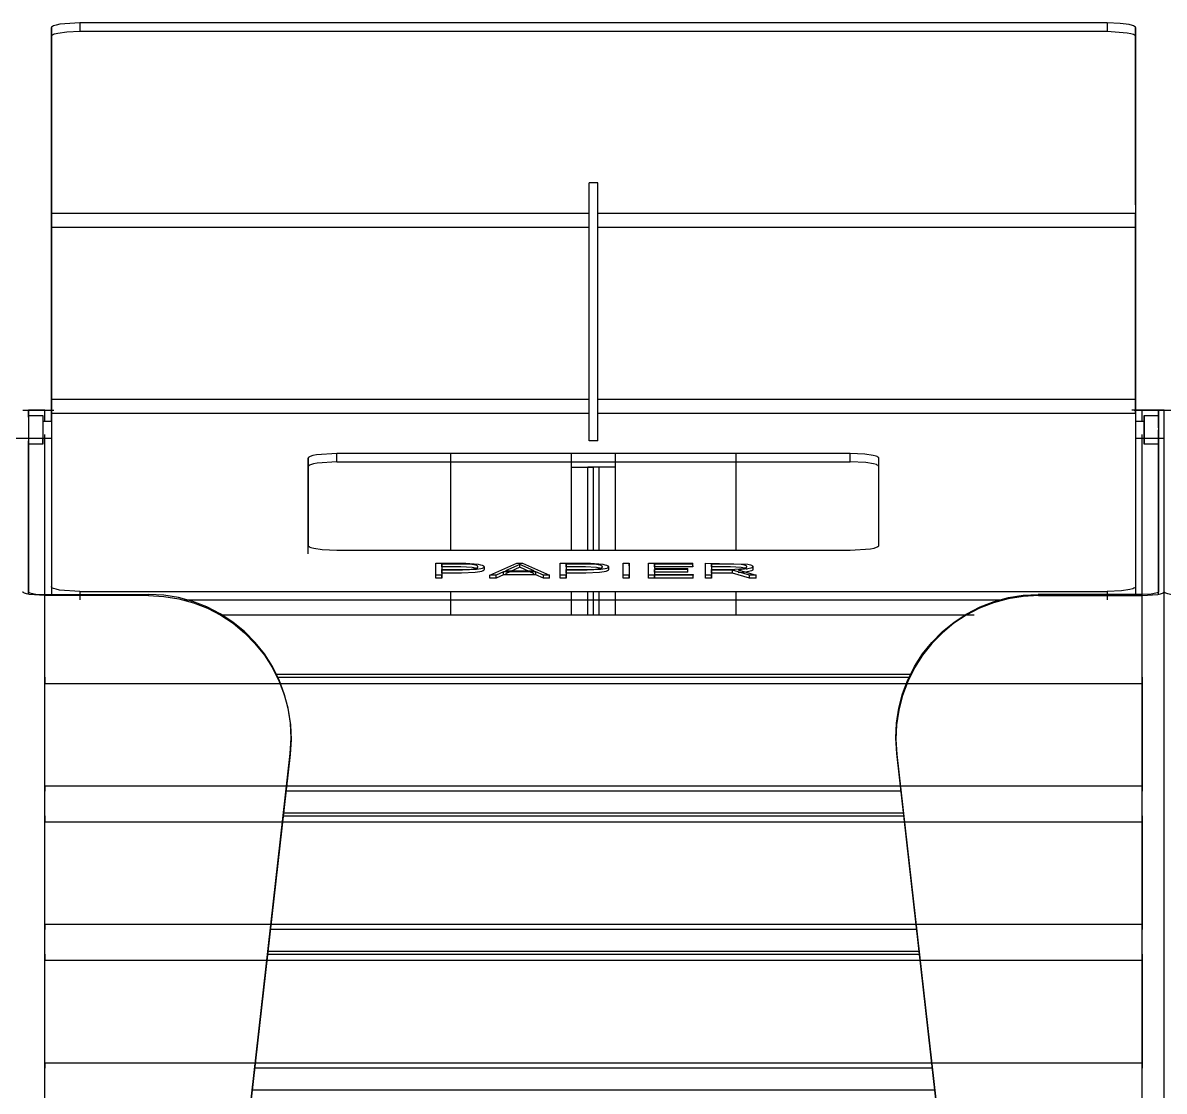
# Model space of a CAD drawing. Header units: millimetres. Extents: x 10366 to 23682, y 24552 to 29690.
# Drawn here: x 17242.7 to 17642.7, y 27683.7 to 28058.1 of the extents above; entities that cross this region are included whole.
import ezdxf

# ---------------------------------------------------------------- set-up
doc = ezdxf.new("R2010")
doc.units = ezdxf.units.MM
doc.header["$LTSCALE"] = 3
doc.layers.add('DomyÅ›lny', color=7, linetype='Continuous')

msp = doc.modelspace()

# ---------------------------------------------------------------- linework, layer by layer
at = {"layer": 'DomyÅ›lny'}
for p, q in [((17252.73, 27994.33), (17252.73, 28056.38)), ((17252.73, 28056.38), (17252.73, 28053.42)), ((17622.73, 28058.07), (17262.73, 28058.07)), ((17262.73, 28058.07), (17262.73, 28055.11)), ((17622.73, 28058.07), (17622.73, 28055.11)), ((17632.73, 27994.33), (17632.73, 28056.38)), ((17632.73, 28056.38), (17632.73, 28053.42)), ((17252.73, 28053.42), (17252.73, 27991.37)), ((17262.73, 28055.11), (17622.73, 28055.11)), ((17632.73, 28053.42), (17632.73, 27991.37)), ((17444.23, 28002.05), (17441.23, 28002.05)), ((17441.23, 27911.64), (17441.23, 28002.05)), ((17441.23, 27992.57), (17441.23, 28002.05)), ((17444.23, 27911.64), (17444.23, 28002.05)), ((17444.23, 27992.57), (17444.23, 28002.05)), ((17252.73, 27991.37), (17441.23, 27991.37)), ((17444.23, 27991.37), (17632.73, 27991.37)), ((17252.73, 27926.25), (17252.73, 27986.42)), ((17252.73, 27986.42), (17252.73, 27926.25)), ((17252.73, 27986.42), (17441.23, 27986.42)), ((17444.23, 27986.42), (17632.73, 27986.42)), ((17632.73, 27926.25), (17632.73, 27986.42)), ((17632.73, 27986.42), (17632.73, 27926.25)), ((17252.73, 27926.25), (17441.23, 27926.25)), ((17444.23, 27926.25), (17632.73, 27926.25)), ((17242.73, 27922.37), (17244.73, 27922.37)), ((17244.73, 27922.37), (17244.73, 27858.71)), ((17244.73, 27919.88), (17244.73, 27922.37)), ((17244.73, 27920.45), (17249.73, 27920.45)), ((17250.49, 27918.45), (17250.49, 27922.37)), ((17250.49, 27922.37), (17253.56, 27922.37)), ((17252.73, 27921.3), (17252.73, 27860.5)), ((17252.73, 27921.3), (17441.23, 27921.3)), ((17444.23, 27921.3), (17632.73, 27921.3)), ((17634.97, 27922.37), (17631.44, 27922.37)), ((17632.19, 27922.37), (17634.97, 27922.37)), ((17632.73, 27921.3), (17632.73, 27860.5)), ((17634.97, 27918.36), (17634.97, 27922.37)), ((17635.73, 27920.45), (17640.73, 27920.45)), ((17640.73, 27919.88), (17640.73, 27922.37)), ((17640.73, 27922.37), (17642.73, 27922.37)), ((17640.73, 27922.37), (17640.73, 27858.71)), ((17642.73, 27858.71), (17642.73, 27922.37)), ((17642.73, 27922.37), (17644.73, 27922.37)), ((17642.73, 27858.71), (17642.73, 27922.37)), ((17249.73, 27918.45), (17252.73, 27918.45)), ((17632.73, 27918.45), (17635.73, 27918.45)), ((17242.73, 27912.45), (17232.73, 27912.45)), ((17252.73, 27912.45), (17242.73, 27912.45)), ((17249.73, 27912.45), (17244.73, 27912.45)), ((17250.49, 27857.39), (17250.49, 27913.82)), ((17642.73, 27912.45), (17632.73, 27912.45)), ((17634.97, 27857.39), (17634.97, 27913.82)), ((17640.73, 27912.45), (17635.73, 27912.45)), ((17244.73, 27857.83), (17244.73, 27911.55)), ((17249.73, 27910.45), (17244.73, 27910.45)), ((17444.23, 27911.64), (17441.23, 27911.64)), ((17640.73, 27910.45), (17635.73, 27910.45)), ((17640.73, 27857.83), (17640.73, 27911.55)), ((17342.73, 27905.5), (17342.73, 27874.94)), ((17342.73, 27902.54), (17342.73, 27905.5)), ((17532.73, 27907.2), (17352.73, 27907.2)), ((17352.73, 27904.24), (17352.73, 27907.2)), ((17352.73, 27904.24), (17532.73, 27904.24)), ((17392.73, 27873.24), (17392.73, 27907.2)), ((17434.97, 27902.37), (17434.97, 27907.2)), ((17434.97, 27902.37), (17434.97, 27907.2)), ((17450.49, 27902.37), (17450.49, 27907.2)), ((17450.49, 27902.37), (17450.49, 27907.2)), ((17492.73, 27873.24), (17492.73, 27907.2)), ((17532.73, 27904.24), (17532.73, 27907.2)), ((17542.73, 27874.94), (17542.73, 27905.5)), ((17542.73, 27902.54), (17542.73, 27905.5)), ((17342.73, 27871.98), (17342.73, 27902.54)), ((17434.97, 27873.24), (17434.97, 27902.37)), ((17440.73, 27873.24), (17440.73, 27902.37)), ((17442.73, 27902.37), (17440.73, 27902.37)), ((17442.73, 27873.24), (17442.73, 27902.37)), ((17444.73, 27902.37), (17442.73, 27902.37)), ((17442.73, 27873.24), (17442.73, 27902.37)), ((17444.73, 27873.24), (17444.73, 27902.37)), ((17450.49, 27873.24), (17450.49, 27902.37)), ((17352.73, 27873.24), (17532.73, 27873.24)), ((17387.43, 27864.49), (17387.43, 27868.72)), ((17387.43, 27867.74), (17387.43, 27868.72)), ((17389.54, 27868.42), (17389.54, 27866.52)), ((17389.54, 27867.43), (17389.54, 27868.42)), ((17406.44, 27864.49), (17415.9, 27868.72)), ((17416.89, 27868.29), (17411.88, 27865.98)), ((17415.9, 27868.72), (17417.9, 27868.72)), ((17421.91, 27865.98), (17416.89, 27868.29)), ((17416.89, 27867.3), (17416.89, 27868.29)), ((17417.9, 27868.72), (17427.37, 27864.49)), ((17431.04, 27864.49), (17431.04, 27868.72)), ((17431.04, 27867.74), (17431.04, 27868.72)), ((17433.15, 27867.43), (17433.15, 27868.42)), ((17433.15, 27868.42), (17433.15, 27866.52)), ((17453.16, 27867.74), (17453.16, 27868.72)), ((17453.16, 27864.49), (17453.16, 27868.72)), ((17453.16, 27868.72), (17455.27, 27868.72)), ((17455.27, 27868.72), (17455.27, 27864.49)), ((17455.27, 27867.74), (17455.27, 27868.72)), ((17462.05, 27864.49), (17462.05, 27868.72)), ((17462.05, 27868.72), (17477.52, 27868.72)), ((17462.05, 27867.74), (17462.05, 27868.72)), ((17464.16, 27867.43), (17464.16, 27868.42)), ((17464.16, 27868.42), (17464.16, 27866.82)), ((17477.52, 27868.42), (17464.16, 27868.42)), ((17477.52, 27867.74), (17477.52, 27868.72)), ((17477.52, 27867.43), (17477.52, 27868.42)), ((17482, 27864.49), (17482, 27868.72)), ((17482, 27867.74), (17482, 27868.72)), ((17484.13, 27868.42), (17484.13, 27866.56)), ((17484.13, 27867.43), (17484.13, 27868.42)), ((17387.43, 27863.5), (17387.43, 27867.74)), ((17387.43, 27863.5), (17387.43, 27864.49)), ((17389.54, 27864.49), (17387.43, 27864.49)), ((17389.54, 27865.53), (17389.54, 27866.52)), ((17389.54, 27866.21), (17389.54, 27864.49)), ((17389.54, 27865.23), (17389.54, 27866.21)), ((17389.54, 27865.23), (17389.54, 27863.5)), ((17389.54, 27863.5), (17389.54, 27864.49)), ((17404.36, 27867.46), (17404.36, 27866.47)), ((17408.65, 27864.49), (17406.44, 27864.49)), ((17406.44, 27863.5), (17406.44, 27864.49)), ((17411.23, 27865.67), (17408.65, 27864.49)), ((17411.23, 27864.69), (17408.65, 27863.5)), ((17408.65, 27863.5), (17408.65, 27864.49)), ((17422.58, 27865.67), (17411.23, 27865.67)), ((17411.23, 27864.69), (17411.23, 27865.67)), ((17422.58, 27864.69), (17411.23, 27864.69)), ((17416.89, 27867.3), (17411.88, 27864.99)), ((17411.88, 27865.98), (17421.91, 27865.98)), ((17421.91, 27864.99), (17416.89, 27867.3)), ((17425.17, 27864.49), (17422.58, 27865.67)), ((17422.58, 27864.69), (17422.58, 27865.67)), ((17425.17, 27863.5), (17422.58, 27864.69)), ((17427.37, 27864.49), (17425.17, 27864.49)), ((17425.17, 27863.5), (17425.17, 27864.49)), ((17427.37, 27863.5), (17427.37, 27864.49)), ((17431.04, 27863.5), (17431.04, 27867.74)), ((17433.15, 27864.49), (17431.04, 27864.49)), ((17431.04, 27863.5), (17431.04, 27864.49)), ((17433.15, 27865.53), (17433.15, 27866.52)), ((17433.15, 27866.21), (17433.15, 27864.49)), ((17433.15, 27865.23), (17433.15, 27866.21)), ((17433.15, 27865.23), (17433.15, 27863.5)), ((17433.15, 27863.5), (17433.15, 27864.49)), ((17447.97, 27867.46), (17447.97, 27866.47)), ((17453.16, 27863.5), (17453.16, 27867.74)), ((17453.16, 27863.5), (17453.16, 27864.49)), ((17455.27, 27864.49), (17453.16, 27864.49)), ((17455.27, 27867.74), (17455.27, 27863.5)), ((17455.27, 27863.5), (17455.27, 27864.49)), ((17462.05, 27863.5), (17462.05, 27867.74)), ((17477.61, 27864.49), (17462.05, 27864.49)), ((17462.05, 27863.5), (17462.05, 27864.49)), ((17477.52, 27867.43), (17464.16, 27867.43)), ((17464.16, 27866.82), (17475.85, 27866.82)), ((17475.85, 27866.52), (17464.16, 27866.52)), ((17464.16, 27866.52), (17464.16, 27864.79)), ((17464.16, 27865.53), (17464.16, 27866.52)), ((17475.85, 27865.53), (17464.16, 27865.53)), ((17464.16, 27865.53), (17464.16, 27863.81)), ((17464.16, 27864.79), (17477.61, 27864.79)), ((17464.16, 27863.81), (17464.16, 27864.79)), ((17475.85, 27865.83), (17475.85, 27866.82)), ((17475.85, 27865.53), (17475.85, 27866.52)), ((17477.52, 27867.74), (17477.52, 27867.43)), ((17477.61, 27864.79), (17477.61, 27864.49)), ((17477.61, 27863.81), (17477.61, 27864.79)), ((17477.61, 27863.5), (17477.61, 27864.49)), ((17482, 27863.5), (17482, 27867.74)), ((17484.13, 27864.49), (17482, 27864.49)), ((17482, 27863.5), (17482, 27864.49)), ((17484.13, 27865.57), (17484.13, 27866.56)), ((17491.39, 27866.25), (17484.13, 27866.25)), ((17484.13, 27866.25), (17484.13, 27864.49)), ((17484.13, 27865.26), (17484.13, 27866.25)), ((17491.39, 27865.26), (17484.13, 27865.26)), ((17484.13, 27865.26), (17484.13, 27863.5)), ((17484.13, 27863.5), (17484.13, 27864.49)), ((17497.44, 27864.49), (17491.39, 27866.25)), ((17491.39, 27865.26), (17491.39, 27866.25)), ((17497.44, 27863.5), (17491.39, 27865.26)), ((17493.44, 27866.33), (17499.69, 27864.53)), ((17499.69, 27864.49), (17497.44, 27864.49)), ((17497.44, 27863.5), (17497.44, 27864.49)), ((17498.62, 27867.47), (17498.62, 27866.49)), ((17499.69, 27863.54), (17499.69, 27864.53)), ((17499.69, 27863.5), (17499.69, 27864.49)), ((17252.73, 27860.5), (17252.73, 27857.54)), ((17389.54, 27863.5), (17387.43, 27863.5)), ((17408.65, 27863.5), (17406.44, 27863.5)), ((17427.37, 27863.5), (17425.17, 27863.5)), ((17433.15, 27863.5), (17431.04, 27863.5)), ((17455.27, 27863.5), (17453.16, 27863.5)), ((17477.61, 27863.5), (17462.05, 27863.5)), ((17484.13, 27863.5), (17482, 27863.5)), ((17499.69, 27863.5), (17497.44, 27863.5)), ((17632.73, 27860.5), (17632.73, 27857.54)), ((17250.49, 27857.73), (17286.86, 27857.73)), ((17286.82, 27857.39), (17250.49, 27857.39)), ((17250.49, 27148.6), (17250.49, 27857.39)), ((17262.73, 27858.8), (17262.73, 27855.84)), ((17262.73, 27858.8), (17622.73, 27858.8)), ((17392.73, 27850.6), (17392.73, 27858.8)), ((17434.97, 27850.6), (17434.97, 27858.8)), ((17440.73, 27850.6), (17440.73, 27858.8)), ((17442.73, 27850.6), (17442.73, 27858.8)), ((17442.73, 27850.6), (17442.73, 27858.8)), ((17444.73, 27850.6), (17444.73, 27858.8)), ((17450.49, 27850.6), (17450.49, 27858.8)), ((17492.73, 27850.6), (17492.73, 27858.8)), ((17634.97, 27857.73), (17598.61, 27857.73)), ((17598.65, 27857.39), (17634.97, 27857.39)), ((17622.73, 27858.8), (17622.73, 27855.84)), ((17634.97, 27148.6), (17634.97, 27857.39)), ((17642.73, 27148.6), (17642.73, 27858.71)), ((17642.73, 27148.6), (17642.73, 27858.71)), ((17299.14, 27855.84), (17586.32, 27855.84)), ((17311.93, 27850.6), (17576.15, 27850.6)), ((17311.93, 27850.6), (17576.15, 27850.6)), ((17331.43, 27829.78), (17554.03, 27829.78)), ((17331.43, 27829.77), (17554.03, 27829.77)), ((17331.93, 27828.74), (17553.53, 27828.74)), ((17250.49, 27790.69), (17250.49, 27826.61)), ((17250.49, 27826.61), (17634.97, 27826.61)), ((17634.97, 27826.61), (17634.97, 27790.69)), ((17263.73, 27157.48), (17336.45, 27802.01)), ((17336.41, 27801.67), (17263.73, 27157.48)), ((17336.41, 27801.67), (17336.45, 27802.01)), ((17621.73, 27157.48), (17549.02, 27802.01)), ((17549.06, 27801.67), (17549.02, 27802.01)), ((17549.06, 27801.67), (17621.73, 27157.48)), ((17250.49, 27790.69), (17634.97, 27790.69)), ((17550.51, 27788.82), (17334.96, 27788.82)), ((17333.99, 27780.22), (17551.48, 27780.22)), ((17334.1, 27781.26), (17551.36, 27781.26)), ((17334.1, 27781.25), (17551.36, 27781.25)), ((17250.49, 27742.17), (17250.49, 27778.09)), ((17250.49, 27778.09), (17634.97, 27778.09)), ((17634.97, 27778.09), (17634.97, 27742.17)), ((17250.49, 27742.17), (17634.97, 27742.17)), ((17555.98, 27740.3), (17329.48, 27740.3)), ((17328.63, 27732.74), (17556.83, 27732.74)), ((17328.63, 27732.73), (17556.83, 27732.73)), ((17250.49, 27693.65), (17250.49, 27729.57)), ((17250.49, 27729.57), (17634.97, 27729.57)), ((17328.51, 27731.7), (17556.95, 27731.7)), ((17634.97, 27729.57), (17634.97, 27693.65)), ((17250.49, 27693.65), (17634.97, 27693.65)), ((17561.45, 27691.78), (17324.01, 27691.78)), ((17323.16, 27684.22), (17562.31, 27684.22)), ((17323.16, 27684.21), (17562.31, 27684.21))]:
    msp.add_line(p, q, dxfattribs=at)
for points in [[(17262.73, 28058.07, 0), (17255.66, 28057.58, 0), (17254.36, 28057.3, 0), (17253.43, 28057, 0), (17253.12, 28056.84, 0), (17253, 28056.76, 0), (17252.9, 28056.69, 0), (17252.82, 28056.61, 0), (17252.8, 28056.57, 0), (17252.77, 28056.53, 0), (17252.75, 28056.49, 0), (17252.74, 28056.45, 0), (17252.73, 28056.42, 0), (17252.73, 28056.38, 0)], [(17632.73, 28056.38, 0), (17632.73, 28056.42, 0), (17632.72, 28056.45, 0), (17632.71, 28056.49, 0), (17632.69, 28056.53, 0), (17632.67, 28056.57, 0), (17632.64, 28056.61, 0), (17632.57, 28056.69, 0), (17632.47, 28056.76, 0), (17632.35, 28056.84, 0), (17632.03, 28057, 0), (17631.61, 28057.16, 0), (17630.5, 28057.45, 0), (17627.32, 28057.88, 0), (17622.73, 28058.07, 0)], [(17252.73, 28053.42, 0), (17252.73, 28053.46, 0), (17252.74, 28053.5, 0), (17252.75, 28053.54, 0), (17252.77, 28053.57, 0), (17252.8, 28053.61, 0), (17252.82, 28053.65, 0), (17252.9, 28053.73, 0), (17253, 28053.81, 0), (17253.12, 28053.89, 0), (17253.43, 28054.04, 0), (17253.85, 28054.2, 0), (17254.97, 28054.49, 0), (17258.14, 28054.93, 0), (17262.73, 28055.11, 0)], [(17622.73, 28055.11, 0), (17629.8, 28054.62, 0), (17631.1, 28054.35, 0), (17632.03, 28054.04, 0), (17632.35, 28053.89, 0), (17632.47, 28053.81, 0), (17632.57, 28053.73, 0), (17632.64, 28053.65, 0), (17632.67, 28053.61, 0), (17632.69, 28053.57, 0), (17632.71, 28053.54, 0), (17632.72, 28053.5, 0), (17632.73, 28053.46, 0), (17632.73, 28053.42, 0)], [(17252.73, 27986.42, 0), (17252.73, 27994.33, 0)], [(17632.73, 27994.33, 0), (17632.73, 27994, 0), (17632.73, 27992.62, 0), (17632.73, 27986.42, 0)], [(17252.73, 27991.37, 0), (17252.73, 27991.16, 0), (17252.73, 27990.3, 0), (17252.73, 27986.42, 0)], [(17632.73, 27986.42, 0), (17632.73, 27991.37, 0)], [(17252.73, 27918.35, 0), (17252.73, 27918.68, 0), (17252.73, 27920.06, 0), (17252.73, 27926.25, 0)], [(17252.73, 27926.25, 0), (17252.73, 27921.3, 0)], [(17632.73, 27926.25, 0), (17632.73, 27918.35, 0)], [(17632.73, 27921.3, 0), (17632.73, 27921.51, 0), (17632.73, 27922.38, 0), (17632.73, 27926.25, 0)], [(17242.73, 27922.37, 0), (17242.73, 27922.37, 0), (17242.73, 27922.37, 0), (17242.73, 27922.37, 0), (17242.73, 27922.37, 0), (17242.73, 27922.37, 0), (17242.73, 27922.37, 0), (17242.73, 27922.37, 0), (17242.73, 27922.37, 0), (17242.73, 27922.37, 0), (17242.74, 27922.37, 0), (17242.75, 27922.37, 0), (17242.79, 27922.37, 0), (17243.31, 27922.37, 0), (17245.69, 27922.37, 0), (17250.49, 27922.37, 0)], [(17250.49, 27922.37, 0), (17244.73, 27922.37, 0)], [(17244.73, 27920.45, 0), (17244.73, 27920.45, 0), (17244.73, 27920.45, 0), (17244.73, 27920.45, 0), (17244.73, 27920.45, 0), (17244.73, 27920.45, 0), (17244.73, 27920.45, 0), (17244.73, 27920.45, 0), (17244.73, 27920.45, 0), (17244.73, 27920.45, 0), (17244.73, 27920.45, 0), (17244.73, 27920.45, 0), (17244.73, 27920.44, 0), (17244.73, 27920.42, 0), (17244.73, 27920.31, 0), (17244.73, 27919.83, 0), (17244.73, 27915.57, 0), (17244.73, 27911.97, 0), (17244.73, 27910.81, 0), (17244.73, 27910.54, 0), (17244.73, 27910.47, 0), (17244.73, 27910.46, 0), (17244.73, 27910.45, 0), (17244.73, 27910.45, 0), (17244.73, 27910.45, 0), (17244.73, 27910.45, 0), (17244.73, 27910.45, 0), (17244.73, 27910.45, 0), (17244.73, 27910.45, 0), (17244.73, 27910.45, 0), (17244.73, 27910.45, 0), (17244.73, 27910.45, 0), (17244.73, 27910.45, 0), (17244.73, 27910.45, 0)], [(17249.73, 27920.45, 0), (17249.73, 27920.45, 0), (17249.73, 27920.45, 0), (17249.73, 27920.45, 0), (17249.73, 27920.45, 0), (17249.73, 27920.45, 0), (17249.73, 27920.45, 0), (17249.73, 27920.45, 0), (17249.73, 27920.45, 0), (17249.73, 27920.45, 0), (17249.73, 27920.45, 0), (17249.73, 27920.45, 0), (17249.73, 27920.44, 0), (17249.73, 27920.39, 0), (17249.73, 27920.2, 0), (17249.73, 27919.4, 0), (17249.73, 27913.46, 0), (17249.73, 27910.48, 0), (17249.73, 27910.46, 0), (17249.73, 27910.45, 0), (17249.73, 27910.45, 0), (17249.73, 27910.45, 0), (17249.73, 27910.45, 0), (17249.73, 27910.45, 0), (17249.73, 27910.45, 0), (17249.73, 27910.45, 0), (17249.73, 27910.45, 0), (17249.73, 27910.45, 0), (17249.73, 27910.45, 0), (17249.73, 27910.45, 0), (17249.73, 27910.45, 0), (17249.73, 27910.45, 0), (17249.73, 27910.45, 0), (17249.73, 27910.45, 0), (17249.73, 27910.45, 0), (17249.73, 27910.45, 0), (17249.73, 27910.45, 0), (17249.73, 27910.47, 0), (17249.73, 27910.51, 0), (17249.73, 27910.7, 0), (17249.73, 27912.45, 0)], [(17634.97, 27922.37, 0), (17640.73, 27922.37, 0)], [(17642.73, 27922.37, 0), (17642.73, 27922.37, 0), (17642.73, 27922.37, 0), (17642.73, 27922.37, 0), (17642.73, 27922.37, 0), (17642.73, 27922.37, 0), (17642.73, 27922.37, 0), (17642.73, 27922.37, 0), (17642.73, 27922.37, 0), (17642.73, 27922.37, 0), (17642.73, 27922.37, 0), (17642.72, 27922.37, 0), (17642.67, 27922.37, 0), (17642.16, 27922.37, 0), (17639.77, 27922.37, 0), (17634.97, 27922.37, 0)], [(17640.73, 27916.09, 0), (17640.73, 27919.41, 0), (17640.73, 27920.28, 0), (17640.73, 27920.44, 0), (17640.73, 27920.45, 0), (17640.73, 27920.45, 0), (17640.73, 27920.45, 0), (17640.73, 27920.45, 0), (17640.73, 27920.45, 0), (17640.73, 27920.45, 0), (17640.73, 27920.45, 0), (17640.73, 27920.45, 0), (17640.73, 27920.45, 0), (17640.73, 27920.45, 0), (17640.73, 27920.45, 0), (17640.73, 27920.45, 0), (17640.73, 27920.45, 0), (17640.73, 27920.45, 0), (17640.73, 27920.45, 0), (17640.73, 27920.45, 0), (17640.73, 27920.44, 0), (17640.73, 27920.42, 0), (17640.73, 27920.31, 0), (17640.73, 27919.86, 0), (17640.73, 27911.37, 0), (17640.73, 27910.46, 0), (17640.73, 27910.45, 0), (17640.73, 27910.45, 0), (17640.73, 27910.45, 0), (17640.73, 27910.45, 0), (17640.73, 27910.45, 0), (17640.73, 27910.45, 0), (17640.73, 27910.45, 0), (17640.73, 27910.45, 0), (17640.73, 27910.45, 0), (17640.73, 27910.45, 0), (17640.73, 27910.45, 0), (17640.73, 27910.45, 0), (17640.73, 27910.45, 0), (17640.73, 27910.45, 0), (17640.73, 27910.45, 0), (17640.73, 27910.45, 0), (17640.73, 27910.45, 0), (17640.73, 27910.46, 0), (17640.73, 27910.48, 0), (17640.73, 27910.59, 0), (17640.73, 27911.04, 0), (17640.73, 27915.45, 0)], [(17642.73, 27922.37, 0), (17642.73, 27922.37, 0), (17642.73, 27922.37, 0), (17642.73, 27922.37, 0), (17642.73, 27922.37, 0), (17642.73, 27922.37, 0), (17642.73, 27922.37, 0), (17642.73, 27922.37, 0), (17642.73, 27922.37, 0), (17642.73, 27922.37, 0), (17642.74, 27922.37, 0), (17642.75, 27922.37, 0), (17642.79, 27922.37, 0), (17643.31, 27922.37, 0), (17645.69, 27922.37, 0), (17650.49, 27922.37, 0)], [(17244.73, 27918.45, 0), (17244.73, 27918.45, 0), (17244.73, 27918.45, 0), (17244.73, 27918.45, 0), (17244.73, 27918.45, 0), (17244.73, 27918.45, 0), (17244.73, 27918.45, 0), (17244.73, 27918.45, 0), (17244.73, 27918.45, 0), (17244.73, 27918.45, 0), (17244.73, 27918.45, 0), (17244.73, 27918.45, 0), (17244.73, 27918.45, 0), (17244.73, 27918.43, 0), (17244.73, 27918.36, 0), (17244.73, 27918.08, 0), (17244.73, 27912.45, 0)], [(17249.73, 27918.45, 0), (17249.73, 27918.45, 0), (17249.73, 27918.45, 0), (17249.73, 27918.45, 0), (17249.73, 27918.45, 0), (17249.73, 27918.45, 0), (17249.73, 27918.45, 0), (17249.73, 27918.45, 0), (17249.73, 27918.45, 0), (17249.73, 27918.45, 0), (17249.73, 27918.45, 0), (17249.73, 27918.45, 0), (17249.73, 27918.45, 0), (17249.73, 27918.43, 0), (17249.73, 27918.36, 0), (17249.73, 27918.08, 0), (17249.73, 27912.45, 0)], [(17635.73, 27918.45, 0), (17635.73, 27918.45, 0), (17635.73, 27918.45, 0), (17635.73, 27918.45, 0), (17635.73, 27918.45, 0), (17635.73, 27918.45, 0), (17635.73, 27918.45, 0), (17635.73, 27918.45, 0), (17635.73, 27918.45, 0), (17635.73, 27918.45, 0), (17635.73, 27918.45, 0), (17635.73, 27918.45, 0), (17635.73, 27918.45, 0), (17635.73, 27918.43, 0), (17635.73, 27918.36, 0), (17635.73, 27918.08, 0), (17635.73, 27912.45, 0)], [(17640.73, 27918.45, 0), (17640.73, 27918.45, 0), (17640.73, 27918.45, 0), (17640.73, 27918.45, 0), (17640.73, 27918.45, 0), (17640.73, 27918.45, 0), (17640.73, 27918.45, 0), (17640.73, 27918.45, 0), (17640.73, 27918.45, 0), (17640.73, 27918.45, 0), (17640.73, 27918.45, 0), (17640.73, 27918.45, 0), (17640.73, 27918.45, 0), (17640.73, 27918.43, 0), (17640.73, 27918.36, 0), (17640.73, 27918.08, 0), (17640.73, 27912.45, 0)], [(17352.73, 27907.2, 0), (17345.66, 27906.7, 0), (17344.42, 27906.44, 0), (17343.49, 27906.15, 0), (17343.16, 27905.99, 0), (17343.03, 27905.91, 0), (17342.92, 27905.83, 0), (17342.84, 27905.75, 0), (17342.81, 27905.71, 0), (17342.78, 27905.67, 0), (17342.76, 27905.62, 0), (17342.74, 27905.58, 0), (17342.74, 27905.54, 0), (17342.73, 27905.5, 0)], [(17352.73, 27904.24, 0), (17345.94, 27903.79, 0), (17344.6, 27903.53, 0), (17343.58, 27903.23, 0), (17343.22, 27903.06, 0), (17343.07, 27902.98, 0), (17342.95, 27902.9, 0), (17342.85, 27902.81, 0), (17342.82, 27902.76, 0), (17342.79, 27902.72, 0), (17342.76, 27902.68, 0), (17342.75, 27902.63, 0), (17342.74, 27902.59, 0), (17342.73, 27902.54, 0)], [(17542.73, 27905.5, 0), (17542.73, 27905.54, 0), (17542.72, 27905.58, 0), (17542.7, 27905.62, 0), (17542.68, 27905.67, 0), (17542.66, 27905.71, 0), (17542.62, 27905.75, 0), (17542.54, 27905.83, 0), (17542.43, 27905.91, 0), (17542.15, 27906.07, 0), (17541.77, 27906.23, 0), (17540.76, 27906.51, 0), (17537.87, 27906.96, 0), (17532.73, 27907.2, 0)], [(17542.73, 27902.54, 0), (17542.73, 27902.58, 0), (17542.72, 27902.62, 0), (17542.71, 27902.66, 0), (17542.69, 27902.7, 0), (17542.66, 27902.74, 0), (17542.63, 27902.78, 0), (17542.56, 27902.86, 0), (17542.46, 27902.94, 0), (17542.2, 27903.09, 0), (17541.86, 27903.24, 0), (17540.92, 27903.52, 0), (17538.17, 27903.97, 0), (17532.73, 27904.24, 0)], [(17434.97, 27902.37, 0), (17442.73, 27902.37, 0)], [(17434.97, 27902.37, 0), (17440.73, 27902.37, 0)], [(17450.49, 27902.37, 0), (17442.73, 27902.37, 0)], [(17450.49, 27902.37, 0), (17444.73, 27902.37, 0)], [(17342.73, 27874.94, 0), (17342.74, 27874.9, 0), (17342.74, 27874.86, 0), (17342.76, 27874.82, 0), (17342.78, 27874.77, 0), (17342.81, 27874.73, 0), (17342.84, 27874.69, 0), (17342.92, 27874.61, 0), (17343.03, 27874.53, 0), (17343.32, 27874.37, 0), (17343.69, 27874.21, 0), (17344.7, 27873.93, 0), (17347.59, 27873.48, 0), (17352.73, 27873.24, 0)], [(17532.73, 27873.24, 0), (17539.8, 27873.74, 0), (17541.05, 27874, 0), (17541.97, 27874.29, 0), (17542.3, 27874.45, 0), (17542.43, 27874.53, 0), (17542.54, 27874.61, 0), (17542.62, 27874.69, 0), (17542.66, 27874.73, 0), (17542.68, 27874.77, 0), (17542.7, 27874.82, 0), (17542.72, 27874.86, 0), (17542.73, 27874.9, 0), (17542.73, 27874.94, 0)], [(17387.43, 27868.72, 0), (17398.03, 27868.69, 0), (17402.37, 27868.34, 0), (17403.11, 27868.19, 0), (17403.68, 27868.03, 0), (17403.9, 27867.94, 0), (17404.07, 27867.84, 0), (17404.15, 27867.79, 0), (17404.21, 27867.74, 0), (17404.26, 27867.69, 0), (17404.3, 27867.64, 0), (17404.33, 27867.58, 0), (17404.34, 27867.56, 0), (17404.35, 27867.53, 0), (17404.35, 27867.5, 0), (17404.36, 27867.47, 0), (17404.36, 27867.44, 0), (17404.35, 27867.42, 0), (17404.35, 27867.39, 0), (17404.34, 27867.36, 0), (17404.32, 27867.3, 0), (17404.29, 27867.25, 0), (17404.24, 27867.2, 0), (17404.19, 27867.15, 0), (17404.13, 27867.1, 0), (17403.97, 27867, 0), (17403.77, 27866.91, 0), (17403.25, 27866.74, 0), (17401.72, 27866.47, 0), (17396.86, 27866.22, 0), (17389.54, 27866.21, 0)], [(17389.54, 27866.52, 0), (17398, 27866.55, 0), (17399.84, 27866.66, 0), (17401.18, 27866.86, 0), (17401.65, 27866.99, 0), (17401.84, 27867.06, 0), (17401.99, 27867.13, 0), (17402.1, 27867.2, 0), (17402.15, 27867.24, 0), (17402.18, 27867.29, 0), (17402.21, 27867.33, 0), (17402.23, 27867.37, 0), (17402.24, 27867.39, 0), (17402.24, 27867.41, 0), (17402.25, 27867.44, 0), (17402.25, 27867.46, 0), (17402.24, 27867.48, 0), (17402.24, 27867.5, 0), (17402.23, 27867.53, 0), (17402.23, 27867.55, 0), (17402.2, 27867.59, 0), (17402.17, 27867.63, 0), (17402.13, 27867.67, 0), (17402.08, 27867.71, 0), (17401.96, 27867.79, 0), (17401.8, 27867.86, 0), (17401.39, 27868, 0), (17400.15, 27868.22, 0), (17396.26, 27868.42, 0), (17389.54, 27868.42, 0)], [(17431.04, 27868.72, 0), (17441.64, 27868.69, 0), (17445.99, 27868.34, 0), (17446.72, 27868.19, 0), (17447.29, 27868.03, 0), (17447.51, 27867.94, 0), (17447.69, 27867.84, 0), (17447.76, 27867.79, 0), (17447.82, 27867.74, 0), (17447.87, 27867.69, 0), (17447.91, 27867.64, 0), (17447.94, 27867.58, 0), (17447.95, 27867.56, 0), (17447.96, 27867.53, 0), (17447.97, 27867.5, 0), (17447.97, 27867.47, 0), (17447.97, 27867.44, 0), (17447.97, 27867.42, 0), (17447.96, 27867.39, 0), (17447.95, 27867.36, 0), (17447.93, 27867.3, 0), (17447.9, 27867.25, 0), (17447.86, 27867.2, 0), (17447.8, 27867.15, 0), (17447.74, 27867.1, 0), (17447.58, 27867, 0), (17447.38, 27866.91, 0), (17446.86, 27866.74, 0), (17445.33, 27866.47, 0), (17440.48, 27866.22, 0), (17433.15, 27866.21, 0)], [(17433.15, 27866.52, 0), (17441.61, 27866.55, 0), (17443.45, 27866.66, 0), (17444.79, 27866.86, 0), (17445.26, 27866.99, 0), (17445.45, 27867.06, 0), (17445.6, 27867.13, 0), (17445.71, 27867.2, 0), (17445.76, 27867.24, 0), (17445.8, 27867.29, 0), (17445.82, 27867.33, 0), (17445.84, 27867.37, 0), (17445.85, 27867.39, 0), (17445.86, 27867.41, 0), (17445.86, 27867.44, 0), (17445.86, 27867.46, 0), (17445.86, 27867.48, 0), (17445.85, 27867.5, 0), (17445.85, 27867.53, 0), (17445.84, 27867.55, 0), (17445.81, 27867.59, 0), (17445.78, 27867.63, 0), (17445.74, 27867.67, 0), (17445.7, 27867.71, 0), (17445.57, 27867.79, 0), (17445.42, 27867.86, 0), (17445, 27868, 0), (17443.76, 27868.22, 0), (17439.88, 27868.42, 0), (17433.15, 27868.42, 0)], [(17482, 27868.72, 0), (17496.81, 27868.32, 0), (17497.79, 27868.1, 0), (17498.14, 27867.97, 0), (17498.28, 27867.9, 0), (17498.39, 27867.82, 0), (17498.49, 27867.75, 0), (17498.52, 27867.71, 0), (17498.55, 27867.67, 0), (17498.58, 27867.63, 0), (17498.6, 27867.59, 0), (17498.61, 27867.55, 0), (17498.62, 27867.51, 0), (17498.62, 27867.47, 0), (17498.62, 27867.45, 0), (17498.62, 27867.43, 0), (17498.61, 27867.39, 0), (17498.59, 27867.34, 0), (17498.56, 27867.31, 0), (17498.52, 27867.27, 0), (17498.48, 27867.23, 0), (17498.38, 27867.15, 0), (17498.24, 27867.08, 0), (17497.88, 27866.94, 0), (17496.83, 27866.68, 0), (17493.44, 27866.33, 0)], [(17484.13, 27866.56, 0), (17492.22, 27866.58, 0), (17495.38, 27866.9, 0), (17495.87, 27867.03, 0), (17496.07, 27867.1, 0), (17496.22, 27867.17, 0), (17496.35, 27867.24, 0), (17496.39, 27867.28, 0), (17496.43, 27867.32, 0), (17496.46, 27867.36, 0), (17496.47, 27867.38, 0), (17496.48, 27867.4, 0), (17496.49, 27867.42, 0), (17496.49, 27867.44, 0), (17496.49, 27867.46, 0), (17496.49, 27867.49, 0), (17496.49, 27867.51, 0), (17496.49, 27867.53, 0), (17496.48, 27867.55, 0), (17496.47, 27867.57, 0), (17496.45, 27867.61, 0), (17496.42, 27867.65, 0), (17496.38, 27867.69, 0), (17496.33, 27867.73, 0), (17496.21, 27867.81, 0), (17496.06, 27867.88, 0), (17495.66, 27868.01, 0), (17494.46, 27868.22, 0), (17490.74, 27868.41, 0), (17484.13, 27868.42, 0)], [(17402.25, 27866.47, 0), (17402.24, 27866.49, 0), (17402.24, 27866.51, 0), (17402.24, 27866.53, 0), (17402.23, 27866.55, 0), (17402.21, 27866.6, 0), (17402.18, 27866.64, 0), (17402.14, 27866.68, 0), (17402.09, 27866.72, 0), (17401.97, 27866.8, 0), (17401.82, 27866.87, 0), (17401.4, 27867.01, 0), (17400.17, 27867.23, 0), (17396.29, 27867.43, 0), (17389.54, 27867.43, 0)], [(17404.36, 27866.47, 0), (17404.35, 27866.42, 0), (17404.34, 27866.36, 0), (17404.32, 27866.31, 0), (17404.28, 27866.26, 0), (17404.24, 27866.21, 0), (17404.19, 27866.16, 0), (17404.06, 27866.07, 0), (17403.9, 27865.98, 0), (17403.46, 27865.82, 0), (17402.87, 27865.67, 0), (17401.25, 27865.44, 0), (17396.43, 27865.23, 0), (17389.54, 27865.23, 0)], [(17445.84, 27866.54, 0), (17445.83, 27866.59, 0), (17445.8, 27866.63, 0), (17445.76, 27866.67, 0), (17445.72, 27866.71, 0), (17445.67, 27866.75, 0), (17445.54, 27866.82, 0), (17445.38, 27866.89, 0), (17444.97, 27867.02, 0), (17443.75, 27867.24, 0), (17439.98, 27867.43, 0), (17433.15, 27867.43, 0)], [(17447.97, 27866.47, 0), (17447.97, 27866.42, 0), (17447.95, 27866.36, 0), (17447.93, 27866.31, 0), (17447.9, 27866.26, 0), (17447.85, 27866.21, 0), (17447.8, 27866.16, 0), (17447.68, 27866.07, 0), (17447.51, 27865.98, 0), (17447.07, 27865.82, 0), (17446.48, 27865.67, 0), (17444.87, 27865.44, 0), (17440.05, 27865.23, 0), (17433.15, 27865.23, 0)], [(17496.49, 27866.49, 0), (17496.49, 27866.51, 0), (17496.49, 27866.53, 0), (17496.48, 27866.55, 0), (17496.48, 27866.58, 0), (17496.46, 27866.62, 0), (17496.43, 27866.66, 0), (17496.39, 27866.7, 0), (17496.34, 27866.74, 0), (17496.23, 27866.81, 0), (17496.08, 27866.88, 0), (17495.68, 27867.01, 0), (17494.49, 27867.23, 0), (17490.77, 27867.43, 0), (17484.13, 27867.43, 0)], [(17498.62, 27866.49, 0), (17498.62, 27866.46, 0), (17498.62, 27866.44, 0), (17498.61, 27866.41, 0), (17498.6, 27866.39, 0), (17498.59, 27866.36, 0), (17498.56, 27866.32, 0), (17498.51, 27866.27, 0), (17498.46, 27866.22, 0), (17498.31, 27866.13, 0), (17498.13, 27866.04, 0), (17497.62, 27865.87, 0), (17496.13, 27865.58, 0), (17493.44, 27865.34, 0)], [(17262.73, 27858.8, 0), (17255.58, 27859.31, 0), (17254.36, 27859.57, 0), (17253.47, 27859.86, 0), (17253.15, 27860.01, 0), (17253.03, 27860.09, 0), (17252.92, 27860.17, 0), (17252.84, 27860.25, 0), (17252.81, 27860.29, 0), (17252.78, 27860.33, 0), (17252.76, 27860.37, 0), (17252.74, 27860.41, 0), (17252.73, 27860.45, 0), (17252.73, 27860.5, 0)], [(17632.73, 27860.5, 0), (17632.73, 27860.45, 0), (17632.72, 27860.41, 0), (17632.7, 27860.37, 0), (17632.68, 27860.32, 0), (17632.65, 27860.28, 0), (17632.62, 27860.24, 0), (17632.53, 27860.16, 0), (17632.41, 27860.07, 0), (17632.11, 27859.91, 0), (17631.73, 27859.75, 0), (17630.69, 27859.47, 0), (17627.79, 27859.03, 0), (17622.73, 27858.8, 0)], [(17250.49, 27857.39, 0), (17244.93, 27857.79, 0), (17243.99, 27857.99, 0), (17243.3, 27858.22, 0), (17243.05, 27858.34, 0), (17242.95, 27858.4, 0), (17242.87, 27858.46, 0), (17242.81, 27858.52, 0), (17242.79, 27858.55, 0), (17242.77, 27858.58, 0), (17242.75, 27858.62, 0), (17242.74, 27858.65, 0), (17242.73, 27858.68, 0), (17242.73, 27858.71, 0)], [(17244.73, 27858.71, 0), (17244.73, 27858.69, 0), (17244.74, 27858.66, 0), (17244.75, 27858.64, 0), (17244.76, 27858.61, 0), (17244.78, 27858.59, 0), (17244.83, 27858.54, 0), (17244.88, 27858.49, 0), (17244.96, 27858.44, 0), (17245.14, 27858.35, 0), (17245.67, 27858.18, 0), (17247.24, 27857.9, 0), (17250.49, 27857.73, 0)], [(17286.82, 27857.39, 0), (17292.16, 27857.1, 0), (17297.4, 27856.25, 0), (17302.52, 27854.85, 0), (17307.42, 27852.93, 0), (17312.08, 27850.51, 0), (17316.43, 27847.64, 0), (17320.45, 27844.32, 0), (17324.1, 27840.62, 0), (17327.4, 27836.48, 0), (17330.24, 27832, 0), (17332.6, 27827.27, 0), (17334.43, 27822.33, 0), (17335.73, 27817.26, 0), (17336.5, 27812.1, 0), (17336.72, 27806.91, 0), (17336.41, 27801.67, 0)], [(17336.45, 27802.01, 0), (17336.76, 27807.34, 0), (17336.52, 27812.63, 0), (17335.72, 27817.87, 0), (17334.38, 27822.95, 0), (17332.53, 27827.86, 0), (17330.19, 27832.51, 0), (17327.38, 27836.9, 0), (17324.14, 27840.96, 0), (17320.42, 27844.72, 0), (17316.31, 27848.09, 0), (17311.89, 27850.99, 0), (17307.19, 27853.39, 0), (17302.3, 27855.28, 0), (17297.25, 27856.64, 0), (17292.1, 27857.46, 0), (17286.86, 27857.73, 0)], [(17549.02, 27802.01, 0), (17548.7, 27807.34, 0), (17548.95, 27812.63, 0), (17549.75, 27817.87, 0), (17551.08, 27822.95, 0), (17552.94, 27827.86, 0), (17555.27, 27832.51, 0), (17558.08, 27836.9, 0), (17561.33, 27840.96, 0), (17565.04, 27844.72, 0), (17569.15, 27848.09, 0), (17573.58, 27850.99, 0), (17578.27, 27853.39, 0), (17583.17, 27855.28, 0), (17588.21, 27856.64, 0), (17593.36, 27857.46, 0), (17598.61, 27857.73, 0)], [(17598.65, 27857.39, 0), (17593.31, 27857.1, 0), (17588.06, 27856.25, 0), (17582.94, 27854.85, 0), (17578.04, 27852.93, 0), (17573.38, 27850.51, 0), (17569.04, 27847.64, 0), (17565.01, 27844.32, 0), (17561.36, 27840.62, 0), (17558.07, 27836.48, 0), (17555.22, 27832, 0), (17552.87, 27827.27, 0), (17551.03, 27822.33, 0), (17549.73, 27817.26, 0), (17548.97, 27812.1, 0), (17548.74, 27806.91, 0), (17549.06, 27801.67, 0)], [(17634.97, 27857.39, 0), (17640.54, 27857.79, 0), (17641.48, 27857.99, 0), (17642.17, 27858.22, 0), (17642.41, 27858.34, 0), (17642.51, 27858.4, 0), (17642.59, 27858.46, 0), (17642.65, 27858.52, 0), (17642.67, 27858.55, 0), (17642.7, 27858.58, 0), (17642.71, 27858.62, 0), (17642.72, 27858.65, 0), (17642.73, 27858.68, 0), (17642.73, 27858.71, 0)], [(17640.73, 27858.71, 0), (17640.73, 27858.69, 0), (17640.72, 27858.66, 0), (17640.71, 27858.64, 0), (17640.7, 27858.61, 0), (17640.68, 27858.59, 0), (17640.64, 27858.54, 0), (17640.58, 27858.49, 0), (17640.51, 27858.44, 0), (17640.32, 27858.35, 0), (17639.79, 27858.18, 0), (17638.22, 27857.9, 0), (17634.97, 27857.73, 0)], [(17650.49, 27857.39, 0), (17644.93, 27857.79, 0), (17643.99, 27857.99, 0), (17643.3, 27858.22, 0), (17643.05, 27858.34, 0), (17642.95, 27858.4, 0), (17642.87, 27858.46, 0), (17642.81, 27858.52, 0), (17642.79, 27858.55, 0), (17642.77, 27858.58, 0), (17642.75, 27858.62, 0), (17642.74, 27858.65, 0), (17642.73, 27858.68, 0), (17642.73, 27858.71, 0)], [(17250.49, 27828.74, 0), (17250.49, 27828.72, 0), (17250.49, 27828.61, 0), (17250.49, 27828.19, 0), (17250.49, 27826.61, 0)], [(17634.97, 27828.74, 0), (17634.97, 27828.72, 0), (17634.97, 27828.61, 0), (17634.97, 27828.19, 0), (17634.97, 27826.61, 0)], [(17250.49, 27790.69, 0), (17250.49, 27789.3, 0), (17250.49, 27788.92, 0), (17250.49, 27788.83, 0), (17250.49, 27788.82, 0), (17250.49, 27788.82, 0), (17250.49, 27788.82, 0), (17250.49, 27788.82, 0), (17250.49, 27788.82, 0), (17250.49, 27788.82, 0), (17250.49, 27788.82, 0), (17250.49, 27788.82, 0), (17250.49, 27788.82, 0), (17250.49, 27788.82, 0), (17250.49, 27788.82, 0), (17250.49, 27788.82, 0), (17250.49, 27788.82, 0), (17250.49, 27788.82, 0), (17250.49, 27788.82, 0), (17250.49, 27788.82, 0), (17250.49, 27788.82, 0), (17250.49, 27788.82, 0), (17250.49, 27788.82, 0)], [(17634.97, 27790.69, 0), (17634.97, 27789.3, 0), (17634.97, 27788.92, 0), (17634.97, 27788.83, 0), (17634.97, 27788.82, 0), (17634.97, 27788.82, 0), (17634.97, 27788.82, 0), (17634.97, 27788.82, 0), (17634.97, 27788.82, 0), (17634.97, 27788.82, 0), (17634.97, 27788.82, 0), (17634.97, 27788.82, 0), (17634.97, 27788.82, 0), (17634.97, 27788.82, 0), (17634.97, 27788.82, 0), (17634.97, 27788.82, 0), (17634.97, 27788.82, 0), (17634.97, 27788.82, 0), (17634.97, 27788.82, 0), (17634.97, 27788.82, 0), (17634.97, 27788.82, 0), (17634.97, 27788.82, 0), (17634.97, 27788.82, 0)], [(17250.49, 27780.22, 0), (17250.49, 27780.2, 0), (17250.49, 27780.09, 0), (17250.49, 27779.67, 0), (17250.49, 27778.09, 0)], [(17634.97, 27780.22, 0), (17634.97, 27780.2, 0), (17634.97, 27780.09, 0), (17634.97, 27779.67, 0), (17634.97, 27778.09, 0)], [(17250.49, 27742.17, 0), (17250.49, 27740.78, 0), (17250.49, 27740.4, 0), (17250.49, 27740.31, 0), (17250.49, 27740.3, 0), (17250.49, 27740.3, 0), (17250.49, 27740.3, 0), (17250.49, 27740.3, 0), (17250.49, 27740.3, 0), (17250.49, 27740.3, 0), (17250.49, 27740.3, 0), (17250.49, 27740.3, 0), (17250.49, 27740.3, 0), (17250.49, 27740.3, 0), (17250.49, 27740.3, 0), (17250.49, 27740.3, 0), (17250.49, 27740.3, 0), (17250.49, 27740.3, 0), (17250.49, 27740.3, 0), (17250.49, 27740.3, 0), (17250.49, 27740.3, 0), (17250.49, 27740.3, 0), (17250.49, 27740.3, 0)], [(17634.97, 27742.17, 0), (17634.97, 27740.78, 0), (17634.97, 27740.4, 0), (17634.97, 27740.31, 0), (17634.97, 27740.3, 0), (17634.97, 27740.3, 0), (17634.97, 27740.3, 0), (17634.97, 27740.3, 0), (17634.97, 27740.3, 0), (17634.97, 27740.3, 0), (17634.97, 27740.3, 0), (17634.97, 27740.3, 0), (17634.97, 27740.3, 0), (17634.97, 27740.3, 0), (17634.97, 27740.3, 0), (17634.97, 27740.3, 0), (17634.97, 27740.3, 0), (17634.97, 27740.3, 0), (17634.97, 27740.3, 0), (17634.97, 27740.3, 0), (17634.97, 27740.3, 0), (17634.97, 27740.3, 0), (17634.97, 27740.3, 0)], [(17250.49, 27731.7, 0), (17250.49, 27731.68, 0), (17250.49, 27731.57, 0), (17250.49, 27731.15, 0), (17250.49, 27729.57, 0)], [(17634.97, 27731.7, 0), (17634.97, 27731.68, 0), (17634.97, 27731.57, 0), (17634.97, 27731.15, 0), (17634.97, 27729.57, 0)], [(17250.49, 27693.65, 0), (17250.49, 27692.26, 0), (17250.49, 27691.88, 0), (17250.49, 27691.79, 0), (17250.49, 27691.78, 0), (17250.49, 27691.78, 0), (17250.49, 27691.78, 0), (17250.49, 27691.78, 0), (17250.49, 27691.78, 0), (17250.49, 27691.78, 0), (17250.49, 27691.78, 0), (17250.49, 27691.78, 0), (17250.49, 27691.78, 0), (17250.49, 27691.78, 0), (17250.49, 27691.78, 0), (17250.49, 27691.78, 0), (17250.49, 27691.78, 0), (17250.49, 27691.78, 0), (17250.49, 27691.78, 0), (17250.49, 27691.78, 0), (17250.49, 27691.78, 0), (17250.49, 27691.78, 0), (17250.49, 27691.78, 0)], [(17634.97, 27693.65, 0), (17634.97, 27692.26, 0), (17634.97, 27691.88, 0), (17634.97, 27691.79, 0), (17634.97, 27691.78, 0), (17634.97, 27691.78, 0), (17634.97, 27691.78, 0), (17634.97, 27691.78, 0), (17634.97, 27691.78, 0), (17634.97, 27691.78, 0), (17634.97, 27691.78, 0), (17634.97, 27691.78, 0), (17634.97, 27691.78, 0), (17634.97, 27691.78, 0), (17634.97, 27691.78, 0), (17634.97, 27691.78, 0), (17634.97, 27691.78, 0), (17634.97, 27691.78, 0), (17634.97, 27691.78, 0), (17634.97, 27691.78, 0), (17634.97, 27691.78, 0), (17634.97, 27691.78, 0), (17634.97, 27691.78, 0)]]:
    msp.add_polyline3d(points, dxfattribs=at)
msp.add_polyline3d([(17635.73, 27915.45, 0), (17635.73, 27920.45, 0), (17635.73, 27915.45, 0), (17635.73, 27910.45, 0)], close=True, dxfattribs=at)

doc.saveas('drawing.dxf')
